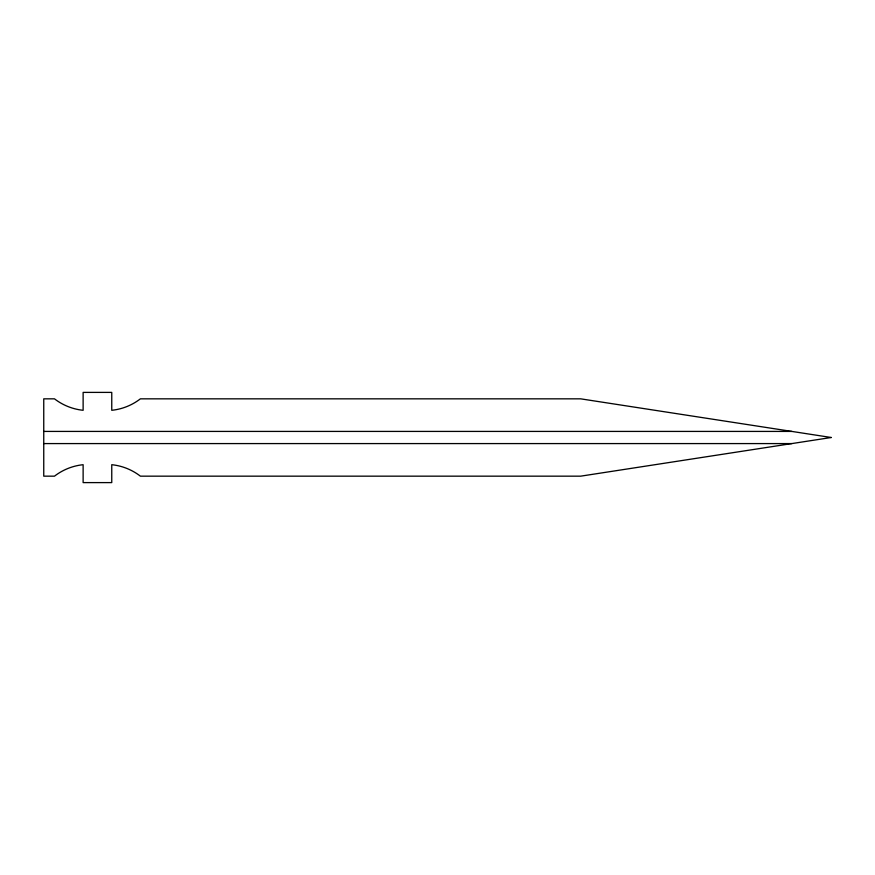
<?xml version="1.0" encoding="UTF-8"?>
<svg xmlns="http://www.w3.org/2000/svg" width="875" height="875" viewBox="0 0 875 875"><rect width="100%" height="100%" fill="white"/><g stroke="black" fill="none" stroke-linecap="round" stroke-linejoin="round"><path stroke-width="1.31" d="M43.75 431.419L791.809 431.419M43.75 443.581L791.809 443.581M831.25 437.5L580.683 476.164L140.394 476.164A56.438 56.438 0 0 0 111.759 464.702L111.759 482.606L83.125 482.606L83.125 464.702A56.438 56.438 0 0 0 54.491 476.164L43.75 476.164L43.75 398.836L54.491 398.836A56.438 56.438 0 0 0 83.125 410.298L83.125 392.394L111.759 392.394L111.759 410.298A56.438 56.438 0 0 0 140.394 398.836L580.683 398.836L831.25 437.5"/></g></svg>
